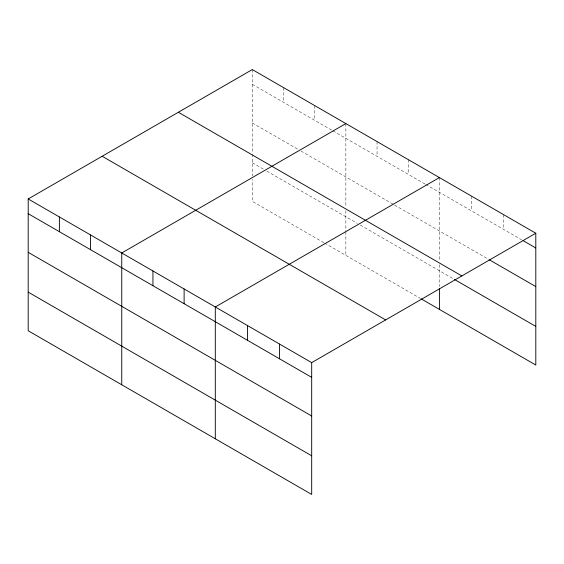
<?xml version="1.0" encoding="UTF-8"?>
<svg xmlns="http://www.w3.org/2000/svg" width="564" height="564" viewBox="0 0 564 564"><rect width="100%" height="100%" fill="white"/><g stroke="black" fill="none" stroke-linecap="round" stroke-linejoin="round"><path stroke-width="0.42" stroke-dasharray="2.82 2.11" d="M252.312 84.304L332.175 130.411M332.929 130.855L424.96 183.984M425.721 184.421L521.601 239.778M252.312 122.938L297.947 149.284M300.986 151.039L393.778 204.612M394.539 205.049L488.727 259.433M252.312 162.742L263.719 169.327M266.765 171.082L357.273 223.337M360.311 225.092L454.358 279.392M323.806 242.654L252.312 201.376L252.312 179.422M324.568 243.091L420.399 298.419M503.673 214.687L503.673 229.428M471.539 196.138L471.539 210.88M439.412 177.589L439.412 261.245M439.412 264.706L439.412 286.568M408.23 159.584L408.23 174.325M377.048 141.585L377.048 156.32M345.859 123.579L345.859 207.235M345.859 210.696L345.859 230.803M345.859 231.677L345.859 255.386M314.677 105.574L314.677 120.315M283.495 87.568L283.495 102.31M252.312 69.569L252.312 153.225M252.312 154.085L252.312 175.912"/><path stroke-width="0.85" d="M28.2 198.958L311.688 362.624L311.688 494.431L28.2 330.765L28.2 198.958L252.312 69.569L535.8 233.235L535.8 365.042L421.16 298.857M345.859 123.579L121.753 252.968L121.753 384.775M439.412 177.589L215.3 306.978L215.3 438.785M311.688 362.624L535.8 233.235M523.096 240.645L535.8 247.977M489.474 259.863L535.8 286.611M178.351 112.264L461.846 275.937M454.358 279.392L535.8 326.415M102.154 156.256L385.649 319.929M28.2 213.693L311.688 377.365M28.2 252.327L311.688 415.999M28.2 292.131L311.688 455.804M439.412 288.324L439.412 309.396M279.561 344.075L279.561 358.817M247.434 325.527L247.434 340.268M184.118 288.972L184.118 303.714M152.936 270.974L152.936 285.708M90.564 234.962L90.564 249.704M59.382 216.957L59.382 231.698"/></g></svg>
